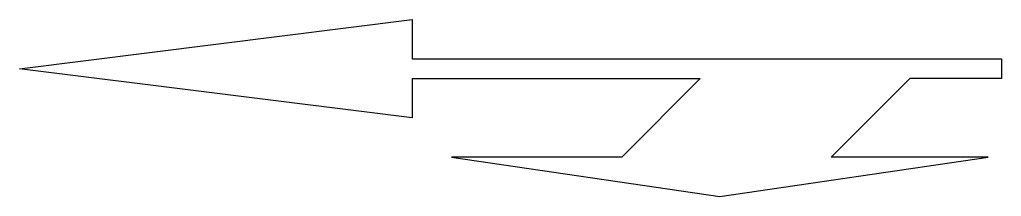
# Model space of a CAD drawing. Extents: x -6.75 to 0, y -0.88 to 0.34.
import ezdxf

# ---------------------------------------------------------------- set-up
doc = ezdxf.new("R2010")
doc.units = 0
doc.header["$LTSCALE"] = 0.75
doc.layers.get('0').update_dxf_attribs({"color": 253, "linetype": 'CONTINUOUS'})

msp = doc.modelspace()

# ---------------------------------------------------------------- linework, layer by layer
at = {"color": 0, "linetype": 'BYBLOCK'}
for p, q in [((-6.75, 0), (-4.05, 0.3375)), ((-4.05, 0.3375), (-4.05, 0.0675)), ((-4.05, 0.0675), (0, 0.0675)), ((0, 0.0675), (0, -0.0675)), ((-4.05, -0.3375), (-6.75, 0)), ((-4.05, -0.0675), (-2.07, -0.0675)), ((-4.05, -0.0675), (-4.05, -0.3375)), ((-2.07, -0.0675), (-2.61, -0.6075)), ((-0.63, -0.0675), (-1.17, -0.6075)), ((0, -0.0675), (-0.63, -0.0675)), ((-2.61, -0.6075), (-3.78, -0.6075)), ((-3.78, -0.6075), (-1.935, -0.8775)), ((-1.935, -0.8775), (-0.09, -0.6075)), ((-0.09, -0.6075), (-1.17, -0.6075))]:
    msp.add_line(p, q, dxfattribs=at)

doc.saveas('drawing.dxf')
